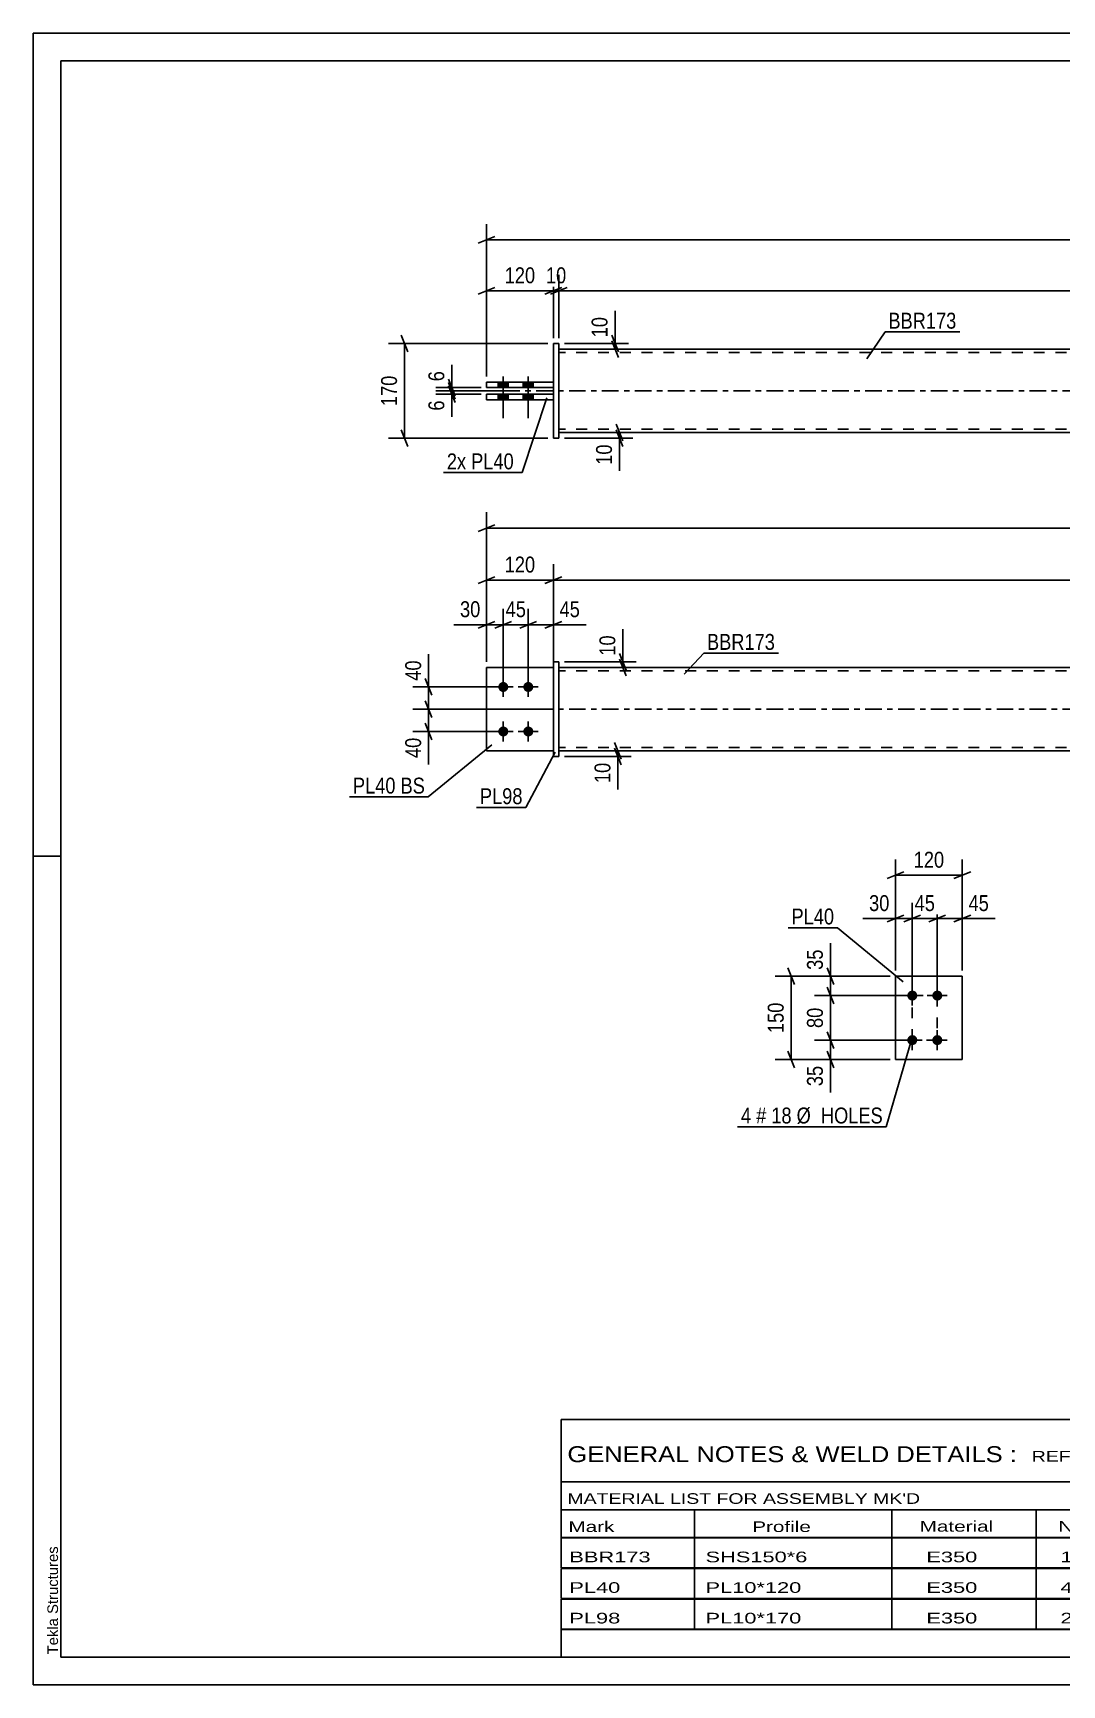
# Model space of a CAD drawing. Header units: millimetres. Extents: x 0 to 420, y 0 to 297.
# Drawn here: x 0 to 185.1, y 0 to 297 of the extents above; entities that cross this region are included whole.
import ezdxf

# ---------------------------------------------------------------- set-up
doc = ezdxf.new("R2010")
doc.units = ezdxf.units.MM
doc.linetypes.add('DXK_LINE_DOT2', pattern=[3.9198, 1.9599, -1.9599])
doc.linetypes.add('DXK_LINE_DOT3', pattern=[5.9187, 2.979, -0.9799, 0.9799, -0.9799])
doc.styles.add('Arial', font='ARIAL.TTF', dxfattribs={"height": 0.2})
doc.styles.add('Arial Narrow', font='ARIALN.TTF', dxfattribs={"height": 0.2})

# ---------------------------------------------------------------- blocks, each defined once
blk = doc.blocks.new('Unknown-580608143-1163')
at = {"color": 5, "linetype": 'Continuous'}
for p, q in [((420, 297), (0, 297)), ((0, 297), (0, 0)), ((0, 292), (0, 297)), ((415, 292), (5, 292)), ((5, 292), (5, 5)), ((5, 149), (0, 149)), ((0, 0), (0, 5)), ((5, 5), (415, 5)), ((0, 0), (420, 0))]:
    blk.add_line(p, q, dxfattribs=at)
at = {"color": 174, "linetype": 'Continuous', "style": 'Arial'}
blk.add_text('Tekla Structures', height=1.9102, rotation=90, dxfattribs=at).set_placement((4.5, 5.5))
blk = doc.blocks.new('Part-580608143-1769 - 1733')
at = {"color": 2, "linetype": 'Continuous'}
for p, q in [((81.62, 182.93), (93.62, 182.93)), ((81.62, 182.93), (81.62, 167.93)), ((93.62, 167.93), (81.62, 167.93)), ((81.62, 167.93), (81.62, 167.93))]:
    blk.add_line(p, q, dxfattribs=at)
at = {"color": 7, "linetype": 'DXK_LINE_DOT2'}
for p, q in [((81.62, 182.93), (93.62, 182.93)), ((93.62, 182.93), (93.62, 182.93)), ((93.62, 182.93), (93.62, 167.93)), ((81.62, 167.93), (93.62, 167.93))]:
    blk.add_line(p, q, dxfattribs=at)
blk = doc.blocks.new('Part-580608143-1759 - 1733')
at = {"color": 2, "linetype": 'Continuous'}
for p, q in [((93.62, 183.93), (94.62, 183.93)), ((93.62, 166.93), (93.62, 183.93)), ((94.62, 183.93), (94.62, 183.93)), ((94.62, 183.93), (94.62, 166.93)), ((93.62, 166.93), (94.62, 166.93))]:
    blk.add_line(p, q, dxfattribs=at)
at = {"color": 7, "linetype": 'DXK_LINE_DOT2'}
for p, q in [((93.62, 183.93), (94.62, 183.93)), ((93.62, 166.93), (94.62, 166.93))]:
    blk.add_line(p, q, dxfattribs=at)
blk = doc.blocks.new('Part-580608143-1764 - 1733')
at = {"color": 7, "linetype": 'DXK_LINE_DOT2'}
for p, q in [((81.62, 182.93), (93.62, 182.93)), ((81.62, 182.93), (93.62, 182.93)), ((81.62, 167.93), (81.62, 182.93)), ((93.62, 182.93), (93.62, 182.93)), ((93.62, 182.93), (93.62, 167.93)), ((81.62, 167.93), (93.62, 167.93)), ((93.62, 167.93), (81.62, 167.93)), ((81.62, 167.93), (81.62, 167.93))]:
    blk.add_line(p, q, dxfattribs=at)
blk = doc.blocks.new('Part-580608143-1779 - 1733')
at = {"color": 2, "linetype": 'Continuous'}
for p, q in [((94.62, 182.93), (330.97, 182.93)), ((94.62, 167.93), (330.97, 167.93))]:
    blk.add_line(p, q, dxfattribs=at)
at = {"color": 7, "linetype": 'DXK_LINE_DOT2'}
for p, q in [((94.62, 167.93), (94.62, 182.93)), ((330.97, 182.33), (94.62, 182.33)), ((330.97, 167.93), (330.97, 182.93)), ((330.97, 168.53), (94.62, 168.53))]:
    blk.add_line(p, q, dxfattribs=at)
at = {"color": 7, "linetype": 'DXK_LINE_DOT3'}
blk.add_line((84.62, 175.43), (340.97, 175.43), dxfattribs=at)
blk = doc.blocks.new('Bolt-580608143-1781 - 1733')
at = {"linetype": 'Continuous'}
for points in [[(84.62, 180.33), (84.8, 180.31), (84.98, 180.25), (85.15, 180.15), (85.28, 180.03), (85.4, 179.88), (85.47, 179.7), (85.51, 179.52), (85.51, 179.33), (85.47, 179.15), (85.4, 178.98), (85.28, 178.82), (85.15, 178.7), (84.98, 178.6), (84.8, 178.55), (84.62, 178.53), (84.43, 178.55), (84.25, 178.6), (84.09, 178.7), (83.95, 178.82), (83.84, 178.98), (83.76, 179.15), (83.72, 179.33), (83.72, 179.52), (83.76, 179.7), (83.84, 179.88), (83.95, 180.03), (84.09, 180.15), (84.25, 180.25), (84.43, 180.31)], [(89.12, 180.33), (89.3, 180.31), (89.48, 180.25), (89.65, 180.15), (89.78, 180.03), (89.9, 179.88), (89.97, 179.7), (90.01, 179.52), (90.01, 179.33), (89.97, 179.15), (89.9, 178.98), (89.78, 178.82), (89.65, 178.7), (89.48, 178.6), (89.3, 178.55), (89.12, 178.53), (88.93, 178.55), (88.75, 178.6), (88.59, 178.7), (88.45, 178.82), (88.34, 178.98), (88.26, 179.15), (88.22, 179.33), (88.22, 179.52), (88.26, 179.7), (88.34, 179.88), (88.45, 180.03), (88.59, 180.15), (88.75, 180.25), (88.93, 180.31)], [(84.62, 172.33), (84.8, 172.31), (84.98, 172.25), (85.15, 172.15), (85.28, 172.03), (85.4, 171.88), (85.47, 171.7), (85.51, 171.52), (85.51, 171.33), (85.47, 171.15), (85.4, 170.98), (85.28, 170.82), (85.15, 170.7), (84.98, 170.6), (84.8, 170.55), (84.62, 170.53), (84.43, 170.55), (84.25, 170.6), (84.09, 170.7), (83.95, 170.82), (83.84, 170.98), (83.76, 171.15), (83.72, 171.33), (83.72, 171.52), (83.76, 171.7), (83.84, 171.88), (83.95, 172.03), (84.09, 172.15), (84.25, 172.25), (84.43, 172.31)], [(89.12, 172.33), (89.3, 172.31), (89.48, 172.25), (89.65, 172.15), (89.78, 172.03), (89.9, 171.88), (89.97, 171.7), (90.01, 171.52), (90.01, 171.33), (89.97, 171.15), (89.9, 170.98), (89.78, 170.82), (89.65, 170.7), (89.48, 170.6), (89.3, 170.55), (89.12, 170.53), (88.93, 170.55), (88.75, 170.6), (88.59, 170.7), (88.45, 170.82), (88.34, 170.98), (88.26, 171.15), (88.22, 171.33), (88.22, 171.52), (88.26, 171.7), (88.34, 171.88), (88.45, 172.03), (88.59, 172.15), (88.75, 172.25), (88.93, 172.31)]]:
    blk.add_hatch(color=1, dxfattribs=at).paths.add_polyline_path(points)
at = {"color": 1, "linetype": 'Continuous'}
for p, q in [((84.62, 177.63), (84.62, 181.23)), ((89.12, 177.63), (89.12, 181.23)), ((86.42, 179.43), (82.82, 179.43)), ((90.92, 179.43), (87.32, 179.43)), ((84.62, 169.63), (84.62, 173.23)), ((89.12, 169.63), (89.12, 173.23)), ((86.42, 171.43), (82.82, 171.43)), ((90.92, 171.43), (87.32, 171.43))]:
    blk.add_line(p, q, dxfattribs=at)
blk = doc.blocks.new('Part-580608143-1446 - 1390')
at = {"color": 2, "linetype": 'Continuous'}
for p, q in [((81.62, 234.26), (93.62, 234.26)), ((81.62, 233.26), (81.62, 234.26)), ((81.62, 233.26), (93.62, 233.26)), ((81.62, 233.26), (81.62, 233.26))]:
    blk.add_line(p, q, dxfattribs=at)
at = {"color": 7, "linetype": 'DXK_LINE_DOT2'}
for p, q in [((81.62, 234.26), (93.62, 234.26)), ((81.62, 234.26), (81.62, 234.26)), ((81.62, 233.26), (93.62, 233.26)), ((93.62, 234.26), (93.62, 233.26))]:
    blk.add_line(p, q, dxfattribs=at)
blk = doc.blocks.new('Bolt-580608143-1398 - 1390')
at = {"linetype": 'Continuous'}
for points in [[(83.72, 233.26), (85.52, 233.26), (85.52, 234.26), (83.72, 234.26)], [(83.72, 233.26), (85.52, 233.26), (85.52, 234.26), (83.72, 234.26)], [(83.72, 231.06), (85.52, 231.06), (85.52, 232.06), (83.72, 232.06)], [(83.72, 231.06), (85.52, 231.06), (85.52, 232.06), (83.72, 232.06)], [(88.22, 233.26), (90.02, 233.26), (90.02, 234.26), (88.22, 234.26)], [(88.22, 233.26), (90.02, 233.26), (90.02, 234.26), (88.22, 234.26)], [(88.22, 231.06), (90.02, 231.06), (90.02, 232.06), (88.22, 232.06)], [(88.22, 231.06), (90.02, 231.06), (90.02, 232.06), (88.22, 232.06)]]:
    blk.add_hatch(color=1, dxfattribs=at).paths.add_polyline_path(points)
at = {"color": 1, "linetype": 'Continuous'}
for p, q in [((84.62, 235.26), (84.62, 227.76)), ((84.62, 235.26), (84.62, 227.76)), ((89.12, 235.26), (89.12, 227.76)), ((89.12, 235.26), (89.12, 227.76)), ((83.72, 234.26), (83.72, 233.26)), ((83.72, 234.26), (83.72, 233.26)), ((83.72, 232.06), (83.72, 231.06)), ((83.72, 232.06), (83.72, 231.06)), ((85.52, 234.26), (85.52, 233.26)), ((85.52, 234.26), (85.52, 233.26)), ((85.52, 232.06), (85.52, 231.06)), ((85.52, 232.06), (85.52, 231.06)), ((88.22, 234.26), (88.22, 233.26)), ((88.22, 234.26), (88.22, 233.26)), ((88.22, 232.06), (88.22, 231.06)), ((88.22, 232.06), (88.22, 231.06)), ((90.02, 234.26), (90.02, 233.26)), ((90.02, 234.26), (90.02, 233.26)), ((90.02, 232.06), (90.02, 231.06)), ((90.02, 232.06), (90.02, 231.06))]:
    blk.add_line(p, q, dxfattribs=at)
blk = doc.blocks.new('Part-580608143-1441 - 1390')
at = {"color": 2, "linetype": 'Continuous'}
for p, q in [((81.62, 232.06), (93.62, 232.06)), ((81.62, 231.06), (81.62, 232.06)), ((81.62, 231.06), (93.62, 231.06)), ((81.62, 231.06), (81.62, 231.06))]:
    blk.add_line(p, q, dxfattribs=at)
at = {"color": 7, "linetype": 'DXK_LINE_DOT2'}
for p, q in [((81.62, 232.06), (93.62, 232.06)), ((93.62, 232.06), (93.62, 231.06)), ((93.62, 231.06), (81.62, 231.06))]:
    blk.add_line(p, q, dxfattribs=at)
blk = doc.blocks.new('Part-580608143-1425 - 1390')
at = {"color": 2, "linetype": 'Continuous'}
for p, q in [((94.62, 240.16), (330.97, 240.16)), ((94.62, 225.16), (330.97, 225.16))]:
    blk.add_line(p, q, dxfattribs=at)
at = {"color": 7, "linetype": 'DXK_LINE_DOT2'}
for p, q in [((94.62, 225.16), (94.62, 240.16)), ((330.97, 239.56), (94.62, 239.56)), ((330.97, 240.16), (330.97, 225.16)), ((330.97, 225.76), (94.62, 225.76))]:
    blk.add_line(p, q, dxfattribs=at)
at = {"color": 7, "linetype": 'DXK_LINE_DOT3'}
blk.add_line((84.62, 232.66), (340.97, 232.66), dxfattribs=at)
blk = doc.blocks.new('Part-580608143-1447 - 1390')
at = {"color": 2, "linetype": 'Continuous'}
for p, q in [((93.62, 241.16), (94.62, 241.16)), ((93.62, 241.16), (93.62, 224.16)), ((94.62, 241.16), (94.62, 241.16)), ((94.62, 241.16), (94.62, 224.16)), ((94.62, 224.16), (93.62, 224.16)), ((93.62, 224.16), (93.62, 224.16))]:
    blk.add_line(p, q, dxfattribs=at)
at = {"color": 7, "linetype": 'DXK_LINE_DOT2'}
for p, q in [((94.62, 241.16), (93.62, 241.16)), ((94.62, 241.16), (94.62, 241.16)), ((93.62, 224.16), (94.62, 224.16))]:
    blk.add_line(p, q, dxfattribs=at)
blk = doc.blocks.new('Part-580608143-2112 - 2105')
at = {"color": 2, "linetype": 'Continuous'}
for p, q in [((155.21, 127.44), (167.21, 127.44)), ((155.21, 112.44), (155.21, 127.44)), ((167.21, 127.44), (167.21, 127.44)), ((167.21, 127.44), (167.21, 112.44)), ((167.21, 112.44), (155.21, 112.44)), ((155.21, 112.44), (155.21, 112.44))]:
    blk.add_line(p, q, dxfattribs=at)
at = {"color": 7, "linetype": 'DXK_LINE_DOT2'}
for p, q in [((155.21, 127.44), (167.21, 127.44)), ((155.21, 112.44), (167.21, 112.44)), ((155.21, 112.44), (155.21, 112.44))]:
    blk.add_line(p, q, dxfattribs=at)
blk = doc.blocks.new('Bolt-580608143-2145 - 2105')
at = {"linetype": 'Continuous'}
for points in [[(158.21, 123.04), (158.02, 123.06), (157.84, 123.12), (157.68, 123.21), (157.54, 123.34), (157.43, 123.49), (157.35, 123.66), (157.31, 123.85), (157.31, 124.04), (157.35, 124.22), (157.43, 124.39), (157.54, 124.54), (157.68, 124.67), (157.84, 124.76), (158.02, 124.82), (158.21, 124.84), (158.39, 124.82), (158.57, 124.76), (158.74, 124.67), (158.88, 124.54), (158.99, 124.39), (159.06, 124.22), (159.1, 124.04), (159.1, 123.85), (159.06, 123.66), (158.99, 123.49), (158.88, 123.34), (158.74, 123.21), (158.57, 123.12), (158.39, 123.06)], [(162.71, 123.04), (162.52, 123.06), (162.34, 123.12), (162.18, 123.21), (162.04, 123.34), (161.93, 123.49), (161.85, 123.66), (161.81, 123.85), (161.81, 124.04), (161.85, 124.22), (161.93, 124.39), (162.04, 124.54), (162.18, 124.67), (162.34, 124.76), (162.52, 124.82), (162.71, 124.84), (162.89, 124.82), (163.07, 124.76), (163.24, 124.67), (163.38, 124.54), (163.49, 124.39), (163.56, 124.22), (163.6, 124.04), (163.6, 123.85), (163.56, 123.66), (163.49, 123.49), (163.38, 123.34), (163.24, 123.21), (163.07, 123.12), (162.89, 123.06)], [(158.21, 115.04), (158.02, 115.06), (157.84, 115.12), (157.68, 115.21), (157.54, 115.34), (157.43, 115.49), (157.35, 115.66), (157.31, 115.85), (157.31, 116.04), (157.35, 116.22), (157.43, 116.39), (157.54, 116.54), (157.68, 116.67), (157.84, 116.76), (158.02, 116.82), (158.21, 116.84), (158.39, 116.82), (158.57, 116.76), (158.74, 116.67), (158.88, 116.54), (158.99, 116.39), (159.06, 116.22), (159.1, 116.04), (159.1, 115.85), (159.06, 115.66), (158.99, 115.49), (158.88, 115.34), (158.74, 115.21), (158.57, 115.12), (158.39, 115.06)], [(162.71, 115.04), (162.52, 115.06), (162.34, 115.12), (162.18, 115.21), (162.04, 115.34), (161.93, 115.49), (161.85, 115.66), (161.81, 115.85), (161.81, 116.04), (161.85, 116.22), (161.93, 116.39), (162.04, 116.54), (162.18, 116.67), (162.34, 116.76), (162.52, 116.82), (162.71, 116.84), (162.89, 116.82), (163.07, 116.76), (163.24, 116.67), (163.38, 116.54), (163.49, 116.39), (163.56, 116.22), (163.6, 116.04), (163.6, 115.85), (163.56, 115.66), (163.49, 115.49), (163.38, 115.34), (163.24, 115.21), (163.07, 115.12), (162.89, 115.06)]]:
    blk.add_hatch(color=1, dxfattribs=at).paths.add_polyline_path(points)
at = {"color": 1, "linetype": 'Continuous'}
for p, q in [((158.21, 122.14), (158.21, 125.74)), ((162.71, 122.14), (162.71, 125.74)), ((160.01, 123.94), (156.41, 123.94)), ((164.51, 123.94), (160.91, 123.94)), ((160.01, 115.94), (156.41, 115.94)), ((158.21, 114.14), (158.21, 117.74)), ((164.51, 115.94), (160.91, 115.94)), ((162.71, 114.14), (162.71, 117.74))]:
    blk.add_line(p, q, dxfattribs=at)
blk = doc.blocks.new('Rectangle-580608143-2255 - 2105')
at = {"color": 1, "linetype": 'DXK_LINE_DOT2'}
blk.add_lwpolyline([(158.21, 123.94), (162.71, 123.94), (162.71, 115.94), (158.21, 115.94), (158.21, 123.94)], close=True, dxfattribs=at)
blk = doc.blocks.new('StraightDimension-580608143-1955 - 1733')
at = {"color": 7, "linetype": 'Continuous'}
for p, q in [((83.62, 179.43), (68.33, 179.43)), ((70.58, 180.93), (71.78, 177.93)), ((71.18, 175.43), (71.18, 179.43)), ((92.62, 175.43), (68.33, 175.43)), ((71.78, 173.93), (70.58, 176.93))]:
    blk.add_line(p, q, dxfattribs=at)
at = {"color": 0}
blk.add_wipeout([(70.43, 184.81), (66.23, 184.81), (66.23, 179.95), (70.43, 179.95)], dxfattribs=at)
at = {"color": 7, "linetype": 'Continuous'}
blk.add_line((71.18, 179.43), (71.18, 185.33), dxfattribs=at)
blk.add_line((71.18, 179.43), (71.18, 185.33), dxfattribs=at)
at = {"color": 3, "style": 'Arial Narrow'}
blk.add_text('40', height=2.863, rotation=90.0002, dxfattribs=at).set_placement((69.83, 180.55))
blk = doc.blocks.new('StraightDimension-580608143-1982 - 1733')
at = {"color": 7, "linetype": 'Continuous'}
for p, q in [((84.62, 180.43), (84.62, 193.48)), ((89.12, 180.43), (89.12, 193.48)), ((83.12, 190.03), (86.12, 191.23)), ((84.62, 190.63), (89.12, 190.63)), ((90.62, 191.23), (87.62, 190.03))]:
    blk.add_line(p, q, dxfattribs=at)
at = {"color": 0}
blk.add_wipeout([(89.29, 191.38), (89.29, 195.58), (84.44, 195.58), (84.44, 191.38)], dxfattribs=at)
at = {"color": 3, "style": 'Arial Narrow'}
blk.add_text('45', height=2.863, dxfattribs=at).set_placement((85.04, 191.98))
blk = doc.blocks.new('StraightDimension-580608143-1784 - 1733')
at = {"color": 7, "linetype": 'Continuous'}
for p, q in [((104.64, 169.43), (105.84, 166.43)), ((95.62, 167.93), (107.64, 167.93)), ((95.62, 166.93), (107.64, 166.93)), ((105.84, 165.43), (104.64, 168.43)), ((105.24, 166.93), (105.24, 167.93))]:
    blk.add_line(p, q, dxfattribs=at)
at = {"color": 0}
blk.add_wipeout([(104.49, 166.4), (100.29, 166.4), (100.29, 161.55), (104.49, 161.55)], dxfattribs=at)
at = {"color": 7, "linetype": 'Continuous'}
blk.add_line((105.24, 166.93), (105.24, 161.02), dxfattribs=at)
blk.add_line((105.24, 166.93), (105.24, 161.02), dxfattribs=at)
at = {"color": 3, "style": 'Arial Narrow'}
blk.add_text('10', height=2.863, rotation=90.0002, dxfattribs=at).set_placement((103.89, 162.15))
blk = doc.blocks.new('StraightDimension-580608143-1857 - 1733')
at = {"color": 7, "linetype": 'Continuous'}
for p, q in [((83.12, 208.58), (80.12, 207.38)), ((81.62, 183.93), (81.62, 210.83)), ((81.62, 207.98), (343.97, 207.98)), ((342.47, 207.38), (345.47, 208.58)), ((343.97, 183.93), (343.97, 210.83))]:
    blk.add_line(p, q, dxfattribs=at)
at = {"color": 0}
blk.add_wipeout([(217.05, 208.73), (217.05, 212.93), (208.54, 212.93), (208.54, 208.73)], dxfattribs=at)
at = {"color": 3, "style": 'Arial Narrow'}
blk.add_text('2624', height=2.863, dxfattribs=at).set_placement((209.14, 209.33))
blk = doc.blocks.new('StraightDimension-580608143-1793 - 1733')
at = {"color": 7, "linetype": 'Continuous'}
for p, q in [((105.52, 185.43), (106.72, 182.43)), ((106.72, 181.43), (105.52, 184.43)), ((95.62, 183.93), (108.52, 183.93)), ((95.62, 182.93), (108.52, 182.93)), ((106.12, 182.93), (106.12, 183.93))]:
    blk.add_line(p, q, dxfattribs=at)
at = {"color": 0}
blk.add_wipeout([(105.37, 189.31), (101.17, 189.31), (101.17, 184.45), (105.37, 184.45)], dxfattribs=at)
at = {"color": 7, "linetype": 'Continuous'}
blk.add_line((106.12, 183.93), (106.12, 189.83), dxfattribs=at)
blk.add_line((106.12, 183.93), (106.12, 189.83), dxfattribs=at)
at = {"color": 3, "style": 'Arial Narrow'}
blk.add_text('10', height=2.863, rotation=90.0002, dxfattribs=at).set_placement((104.77, 185.05))
blk = doc.blocks.new('StraightDimension-580608143-1930 - 1733')
at = {"color": 7, "linetype": 'Continuous'}
for p, q in [((80.12, 198.06), (83.12, 199.26)), ((81.62, 183.93), (81.62, 201.51)), ((95.12, 199.26), (92.12, 198.06)), ((93.62, 176.43), (93.62, 201.51)), ((81.62, 198.66), (93.62, 198.66))]:
    blk.add_line(p, q, dxfattribs=at)
at = {"color": 0}
blk.add_wipeout([(90.96, 199.41), (90.96, 203.61), (84.27, 203.61), (84.27, 199.41)], dxfattribs=at)
at = {"color": 3, "style": 'Arial Narrow'}
blk.add_text('120', height=2.863, dxfattribs=at).set_placement((84.87, 200.01))
blk = doc.blocks.new('StraightDimension-580608143-1915 - 1733')
at = {"color": 7, "linetype": 'Continuous'}
for p, q in [((95.12, 199.26), (92.12, 198.06)), ((93.62, 176.43), (93.62, 201.51)), ((330.47, 198.06), (333.47, 199.26)), ((331.97, 183.93), (331.97, 201.51)), ((93.62, 198.66), (331.97, 198.66))]:
    blk.add_line(p, q, dxfattribs=at)
at = {"color": 0}
blk.add_wipeout([(217.05, 199.41), (217.05, 203.61), (208.54, 203.61), (208.54, 199.41)], dxfattribs=at)
at = {"color": 3, "style": 'Arial Narrow'}
blk.add_text('2384', height=2.863, dxfattribs=at).set_placement((209.14, 200.01))
blk = doc.blocks.new('StraightDimension-580608143-1946 - 1733')
at = {"color": 7, "linetype": 'Continuous'}
for p, q in [((92.62, 175.43), (68.33, 175.43)), ((70.58, 176.93), (71.78, 173.93)), ((71.18, 171.43), (71.18, 175.43)), ((71.78, 169.93), (70.58, 172.93)), ((83.62, 171.43), (68.33, 171.43))]:
    blk.add_line(p, q, dxfattribs=at)
at = {"color": 0}
blk.add_wipeout([(70.43, 170.9), (66.23, 170.9), (66.23, 166.05), (70.43, 166.05)], dxfattribs=at)
at = {"color": 7, "linetype": 'Continuous'}
blk.add_line((71.18, 171.43), (71.18, 165.52), dxfattribs=at)
blk.add_line((71.18, 171.43), (71.18, 165.52), dxfattribs=at)
at = {"color": 3, "style": 'Arial Narrow'}
blk.add_text('40', height=2.863, rotation=90.0002, dxfattribs=at).set_placement((69.83, 166.65))
blk = doc.blocks.new('StraightDimension-580608143-1965 - 1733')
at = {"color": 7, "linetype": 'Continuous'}
for p, q in [((89.12, 180.43), (89.12, 193.48)), ((93.62, 183.93), (93.62, 193.48)), ((87.62, 190.03), (90.62, 191.23)), ((89.12, 190.63), (93.62, 190.63)), ((95.12, 191.23), (92.12, 190.03))]:
    blk.add_line(p, q, dxfattribs=at)
at = {"color": 0}
blk.add_wipeout([(99, 191.38), (99, 195.58), (94.14, 195.58), (94.14, 191.38)], dxfattribs=at)
at = {"color": 7, "linetype": 'Continuous'}
blk.add_line((93.62, 190.63), (99.52, 190.63), dxfattribs=at)
blk.add_line((93.62, 190.63), (99.52, 190.63), dxfattribs=at)
at = {"color": 3, "style": 'Arial Narrow'}
blk.add_text('45', height=2.863, dxfattribs=at).set_placement((94.74, 191.98))
blk = doc.blocks.new('StraightDimension-580608143-1995 - 1733')
at = {"color": 7, "linetype": 'Continuous'}
for p, q in [((81.62, 183.93), (81.62, 193.48)), ((84.62, 180.43), (84.62, 193.48)), ((80.12, 190.03), (83.12, 191.23)), ((81.62, 190.63), (84.62, 190.63)), ((86.12, 191.23), (83.12, 190.03))]:
    blk.add_line(p, q, dxfattribs=at)
at = {"color": 0}
blk.add_wipeout([(81.09, 191.38), (81.09, 195.58), (76.23, 195.58), (76.23, 191.38)], dxfattribs=at)
at = {"color": 7, "linetype": 'Continuous'}
blk.add_line((81.62, 190.63), (75.71, 190.63), dxfattribs=at)
blk.add_line((81.62, 190.63), (75.71, 190.63), dxfattribs=at)
at = {"color": 3, "style": 'Arial Narrow'}
blk.add_text('30', height=2.863, dxfattribs=at).set_placement((76.83, 191.98))
blk = doc.blocks.new('StraightDimension-580608143-1488 - 1390')
at = {"color": 7, "linetype": 'Continuous'}
for p, q in [((104.92, 226.66), (106.12, 223.66)), ((95.62, 225.16), (107.92, 225.16)), ((95.62, 224.16), (107.92, 224.16)), ((106.12, 222.66), (104.92, 225.66)), ((105.52, 224.16), (105.52, 225.16))]:
    blk.add_line(p, q, dxfattribs=at)
at = {"color": 0}
blk.add_wipeout([(104.77, 223.64), (100.57, 223.64), (100.57, 218.78), (104.77, 218.78)], dxfattribs=at)
at = {"color": 7, "linetype": 'Continuous'}
blk.add_line((105.52, 224.16), (105.52, 218.26), dxfattribs=at)
blk.add_line((105.52, 224.16), (105.52, 218.26), dxfattribs=at)
at = {"color": 3, "style": 'Arial Narrow'}
blk.add_text('10', height=2.863, rotation=90.0002, dxfattribs=at).set_placement((104.17, 219.38))
blk = doc.blocks.new('StraightDimension-580608143-1498 - 1390')
at = {"color": 7, "linetype": 'Continuous'}
for p, q in [((95.62, 241.16), (107.12, 241.16)), ((104.12, 242.66), (105.32, 239.66)), ((105.32, 238.66), (104.12, 241.66)), ((104.72, 240.16), (104.72, 241.16)), ((95.62, 240.16), (107.12, 240.16))]:
    blk.add_line(p, q, dxfattribs=at)
at = {"color": 0}
blk.add_wipeout([(103.97, 246.54), (99.77, 246.54), (99.77, 241.69), (103.97, 241.69)], dxfattribs=at)
at = {"color": 7, "linetype": 'Continuous'}
blk.add_line((104.72, 241.16), (104.72, 247.07), dxfattribs=at)
blk.add_line((104.72, 241.16), (104.72, 247.07), dxfattribs=at)
at = {"color": 3, "style": 'Arial Narrow'}
blk.add_text('10', height=2.863, rotation=90.0002, dxfattribs=at).set_placement((103.37, 242.29))
blk = doc.blocks.new('StraightDimension-580608143-1509 - 1390')
at = {"color": 7, "linetype": 'Continuous'}
for p, q in [((92.62, 241.16), (63.99, 241.16)), ((67.44, 239.66), (66.24, 242.66)), ((66.84, 224.16), (66.84, 241.16)), ((92.62, 224.16), (63.99, 224.16)), ((66.24, 225.66), (67.44, 222.66))]:
    blk.add_line(p, q, dxfattribs=at)
at = {"color": 0}
blk.add_wipeout([(66.09, 236), (61.89, 236), (61.89, 229.32), (66.09, 229.32)], dxfattribs=at)
at = {"color": 3, "style": 'Arial Narrow'}
blk.add_text('170', height=2.863, rotation=90.0002, dxfattribs=at).set_placement((65.49, 229.92))
blk = doc.blocks.new('StraightDimension-580608143-1520 - 1390')
at = {"color": 7, "linetype": 'Continuous'}
for p, q in [((81.62, 235.26), (81.62, 262.65)), ((343.97, 235.26), (343.97, 262.65)), ((83.12, 260.4), (80.12, 259.2)), ((81.62, 259.8), (343.97, 259.8)), ((342.47, 259.2), (345.47, 260.4))]:
    blk.add_line(p, q, dxfattribs=at)
at = {"color": 0}
blk.add_wipeout([(217.05, 260.55), (217.05, 264.75), (208.54, 264.75), (208.54, 260.55)], dxfattribs=at)
at = {"color": 3, "style": 'Arial Narrow'}
blk.add_text('2624', height=2.863, dxfattribs=at).set_placement((209.14, 261.15))
blk = doc.blocks.new('StraightDimension-580608143-1531 - 1390')
at = {"color": 7, "linetype": 'Continuous'}
for p, q in [((81.62, 235.26), (81.62, 253.51)), ((93.62, 242.16), (93.62, 253.51)), ((80.12, 250.06), (83.12, 251.26)), ((81.62, 250.66), (93.62, 250.66)), ((95.12, 251.26), (92.12, 250.06))]:
    blk.add_line(p, q, dxfattribs=at)
at = {"color": 0}
blk.add_wipeout([(90.96, 251.41), (90.96, 255.61), (84.27, 255.61), (84.27, 251.41)], dxfattribs=at)
at = {"color": 3, "style": 'Arial Narrow'}
blk.add_text('120', height=2.863, dxfattribs=at).set_placement((84.87, 252.01))
blk = doc.blocks.new('StraightDimension-580608143-1541 - 1390')
at = {"color": 7, "linetype": 'Continuous'}
for p, q in [((93.62, 242.16), (93.62, 253.51)), ((94.62, 242.16), (94.62, 253.51)), ((92.12, 250.06), (95.12, 251.26)), ((96.12, 251.26), (93.12, 250.06)), ((93.62, 250.66), (94.62, 250.66))]:
    blk.add_line(p, q, dxfattribs=at)
at = {"color": 0}
blk.add_wipeout([(96.54, 251.41), (96.54, 255.61), (91.69, 255.61), (91.69, 251.41)], dxfattribs=at)
at = {"color": 3, "style": 'Arial Narrow'}
blk.add_text('10', height=2.863, dxfattribs=at).set_placement((92.29, 252.01))
blk = doc.blocks.new('StraightDimension-580608143-1571 - 1390')
at = {"color": 7, "linetype": 'Continuous'}
for p, q in [((94.62, 242.16), (94.62, 253.51)), ((330.97, 242.16), (330.97, 253.51)), ((96.12, 251.26), (93.12, 250.06)), ((94.62, 250.66), (330.97, 250.66)), ((329.47, 250.06), (332.47, 251.26))]:
    blk.add_line(p, q, dxfattribs=at)
at = {"color": 0}
blk.add_wipeout([(217.05, 251.41), (217.05, 255.61), (208.54, 255.61), (208.54, 251.41)], dxfattribs=at)
at = {"color": 3, "style": 'Arial Narrow'}
blk.add_text('2364', height=2.863, dxfattribs=at).set_placement((209.14, 252.01))
blk = doc.blocks.new('StraightDimension-580608143-1676 - 1390')
at = {"color": 7, "linetype": 'Continuous'}
for p, q in [((85.87, 232.66), (72.5, 232.66)), ((80.62, 232.06), (72.5, 232.06)), ((74.75, 234.16), (75.95, 231.16)), ((75.95, 230.56), (74.75, 233.56)), ((75.35, 232.06), (75.35, 232.66))]:
    blk.add_line(p, q, dxfattribs=at)
at = {"color": 0}
blk.add_wipeout([(74.6, 231.54), (70.4, 231.54), (70.4, 228.51), (74.6, 228.51)], dxfattribs=at)
at = {"color": 7, "linetype": 'Continuous'}
blk.add_line((75.35, 232.06), (75.35, 227.98), dxfattribs=at)
blk.add_line((75.35, 232.06), (75.35, 227.98), dxfattribs=at)
at = {"color": 3, "style": 'Arial Narrow'}
blk.add_text('6', height=2.86, rotation=90.0002, dxfattribs=at).set_placement((74, 229.11))
blk = doc.blocks.new('StraightDimension-580608143-1686 - 1390')
at = {"color": 7, "linetype": 'Continuous'}
for p, q in [((74.75, 234.76), (75.95, 231.76)), ((80.62, 233.26), (72.5, 233.26)), ((85.87, 232.66), (72.5, 232.66)), ((75.95, 231.16), (74.75, 234.16)), ((75.35, 232.66), (75.35, 233.26))]:
    blk.add_line(p, q, dxfattribs=at)
at = {"color": 0}
blk.add_wipeout([(74.6, 236.82), (70.4, 236.82), (70.4, 233.79), (74.6, 233.79)], dxfattribs=at)
at = {"color": 7, "linetype": 'Continuous'}
blk.add_line((75.35, 233.26), (75.35, 237.34), dxfattribs=at)
blk.add_line((75.35, 233.26), (75.35, 237.34), dxfattribs=at)
at = {"color": 3, "style": 'Arial Narrow'}
blk.add_text('6', height=2.86, rotation=90.0002, dxfattribs=at).set_placement((74, 234.39))
blk = doc.blocks.new('StraightDimension-580608143-2165 - 2105')
at = {"color": 7, "linetype": 'Continuous'}
for p, q in [((162.71, 124.94), (162.71, 140.64)), ((167.21, 128.44), (167.21, 140.64)), ((161.21, 137.19), (164.21, 138.39)), ((162.71, 137.79), (167.21, 137.79)), ((168.71, 138.39), (165.71, 137.19))]:
    blk.add_line(p, q, dxfattribs=at)
at = {"color": 0}
blk.add_wipeout([(172.59, 138.54), (172.59, 142.74), (167.73, 142.74), (167.73, 138.54)], dxfattribs=at)
at = {"color": 7, "linetype": 'Continuous'}
blk.add_line((167.21, 137.79), (173.11, 137.79), dxfattribs=at)
blk.add_line((167.21, 137.79), (173.11, 137.79), dxfattribs=at)
at = {"color": 3, "style": 'Arial Narrow'}
blk.add_text('45', height=2.863, dxfattribs=at).set_placement((168.33, 139.14))
blk = doc.blocks.new('StraightDimension-580608143-2148 - 2105')
at = {"color": 7, "linetype": 'Continuous'}
for p, q in [((153.71, 144.99), (156.71, 146.19)), ((155.21, 128.44), (155.21, 148.44)), ((155.21, 145.59), (167.21, 145.59)), ((168.71, 146.19), (165.71, 144.99)), ((167.21, 128.44), (167.21, 148.44))]:
    blk.add_line(p, q, dxfattribs=at)
at = {"color": 0}
blk.add_wipeout([(164.55, 146.34), (164.55, 150.54), (157.86, 150.54), (157.86, 146.34)], dxfattribs=at)
at = {"color": 3, "style": 'Arial Narrow'}
blk.add_text('120', height=2.863, dxfattribs=at).set_placement((158.46, 146.94))
blk = doc.blocks.new('StraightDimension-580608143-2242 - 2105')
at = {"color": 7, "linetype": 'Continuous'}
for p, q in [((157.21, 115.94), (140.62, 115.94)), ((142.87, 117.44), (144.07, 114.44)), ((143.47, 112.44), (143.47, 115.94)), ((144.07, 110.94), (142.87, 113.94)), ((154.21, 112.44), (140.62, 112.44))]:
    blk.add_line(p, q, dxfattribs=at)
at = {"color": 0}
blk.add_wipeout([(142.72, 111.92), (138.52, 111.92), (138.52, 107.06), (142.72, 107.06)], dxfattribs=at)
at = {"color": 7, "linetype": 'Continuous'}
blk.add_line((143.47, 112.44), (143.47, 106.54), dxfattribs=at)
blk.add_line((143.47, 112.44), (143.47, 106.54), dxfattribs=at)
at = {"color": 3, "style": 'Arial Narrow'}
blk.add_text('35', height=2.863, rotation=90.0002, dxfattribs=at).set_placement((142.12, 107.66))
blk = doc.blocks.new('StraightDimension-580608143-2178 - 2105')
at = {"color": 7, "linetype": 'Continuous'}
for p, q in [((158.21, 124.94), (158.21, 140.64)), ((162.71, 124.94), (162.71, 140.64)), ((156.71, 137.19), (159.71, 138.39)), ((158.21, 137.79), (162.71, 137.79)), ((164.21, 138.39), (161.21, 137.19))]:
    blk.add_line(p, q, dxfattribs=at)
at = {"color": 0}
blk.add_wipeout([(162.89, 138.54), (162.89, 142.74), (158.03, 142.74), (158.03, 138.54)], dxfattribs=at)
at = {"color": 3, "style": 'Arial Narrow'}
blk.add_text('45', height=2.863, dxfattribs=at).set_placement((158.63, 139.14))
blk = doc.blocks.new('StraightDimension-580608143-2188 - 2105')
at = {"color": 7, "linetype": 'Continuous'}
for p, q in [((155.21, 128.44), (155.21, 140.64)), ((158.21, 124.94), (158.21, 140.64)), ((153.71, 137.19), (156.71, 138.39)), ((155.21, 137.79), (158.21, 137.79)), ((159.71, 138.39), (156.71, 137.19))]:
    blk.add_line(p, q, dxfattribs=at)
at = {"color": 0}
blk.add_wipeout([(154.68, 138.54), (154.68, 142.74), (149.83, 142.74), (149.83, 138.54)], dxfattribs=at)
at = {"color": 7, "linetype": 'Continuous'}
blk.add_line((155.21, 137.79), (149.3, 137.79), dxfattribs=at)
blk.add_line((155.21, 137.79), (149.3, 137.79), dxfattribs=at)
at = {"color": 3, "style": 'Arial Narrow'}
blk.add_text('30', height=2.863, dxfattribs=at).set_placement((150.43, 139.14))
blk = doc.blocks.new('StraightDimension-580608143-2202 - 2105')
at = {"color": 7, "linetype": 'Continuous'}
for p, q in [((137.01, 125.94), (135.81, 128.94)), ((154.21, 127.44), (133.56, 127.44)), ((136.41, 112.44), (136.41, 127.44)), ((135.81, 113.94), (137.01, 110.94)), ((154.21, 112.44), (133.56, 112.44))]:
    blk.add_line(p, q, dxfattribs=at)
at = {"color": 0}
blk.add_wipeout([(135.66, 123.28), (131.46, 123.28), (131.46, 116.6), (135.66, 116.6)], dxfattribs=at)
at = {"color": 3, "style": 'Arial Narrow'}
blk.add_text('150', height=2.863, rotation=90.0002, dxfattribs=at).set_placement((135.06, 117.2))
blk = doc.blocks.new('StraightDimension-580608143-2219 - 2105')
at = {"color": 7, "linetype": 'Continuous'}
for p, q in [((142.87, 128.94), (144.07, 125.94)), ((154.21, 127.44), (140.62, 127.44)), ((144.07, 122.44), (142.87, 125.44)), ((143.47, 123.94), (143.47, 127.44)), ((157.21, 123.94), (140.62, 123.94))]:
    blk.add_line(p, q, dxfattribs=at)
at = {"color": 0}
blk.add_wipeout([(142.72, 132.82), (138.52, 132.82), (138.52, 127.97), (142.72, 127.97)], dxfattribs=at)
at = {"color": 7, "linetype": 'Continuous'}
blk.add_line((143.47, 127.44), (143.47, 133.35), dxfattribs=at)
blk.add_line((143.47, 127.44), (143.47, 133.35), dxfattribs=at)
at = {"color": 3, "style": 'Arial Narrow'}
blk.add_text('35', height=2.863, rotation=90.0002, dxfattribs=at).set_placement((142.12, 128.57))
blk = doc.blocks.new('StraightDimension-580608143-2232 - 2105')
at = {"color": 7, "linetype": 'Continuous'}
for p, q in [((142.87, 125.44), (144.07, 122.44)), ((157.21, 123.94), (140.62, 123.94)), ((143.47, 115.94), (143.47, 123.94)), ((157.21, 115.94), (140.62, 115.94)), ((144.07, 114.44), (142.87, 117.44))]:
    blk.add_line(p, q, dxfattribs=at)
at = {"color": 0}
blk.add_wipeout([(142.72, 122.37), (138.52, 122.37), (138.52, 117.51), (142.72, 117.51)], dxfattribs=at)
at = {"color": 3, "style": 'Arial Narrow'}
blk.add_text('80', height=2.863, rotation=90.0002, dxfattribs=at).set_placement((142.12, 118.11))
blk = doc.blocks.new('Unknown-580608143-3660')
at = {"color": 7, "linetype": 'Continuous'}
for p, q in [((95, 47.75), (255, 47.75)), ((95, 36.5), (95, 47.75)), ((255, 47.75), (255, 36.5)), ((95, 36.5), (255, 36.5)), ((95, 36.5), (95, 31.5)), ((255, 36.5), (255, 31.5)), ((95, 31.5), (255, 31.5)), ((95, 31.5), (95, 26.5)), ((119, 31.5), (119, 26.5)), ((154.5, 31.5), (154.5, 26.5)), ((180.5, 31.5), (180.5, 26.5)), ((193.5, 31.5), (193.5, 26.5)), ((211, 31.5), (211, 26.5)), ((233, 31.5), (233, 26.5)), ((255, 31.5), (255, 26.5)), ((95, 26.5), (255, 26.5)), ((95, 26.45), (95, 21.05)), ((95, 26.45), (255, 26.45)), ((119, 26.5), (119, 21)), ((154.5, 26.5), (154.5, 21)), ((180.5, 26.5), (180.5, 21)), ((193.5, 26.5), (193.5, 21)), ((211, 26.5), (211, 21)), ((233, 26.5), (233, 21)), ((255, 26.45), (255, 21.05)), ((95, 21.05), (255, 21.05)), ((95, 20.95), (95, 15.55)), ((95, 20.95), (255, 20.95)), ((119, 21), (119, 15.5)), ((154.5, 21), (154.5, 15.5)), ((180.5, 21), (180.5, 15.5)), ((193.5, 21), (193.5, 15.5)), ((211, 21), (211, 15.5)), ((233, 21), (233, 15.5)), ((255, 20.95), (255, 15.55)), ((95, 15.55), (255, 15.55)), ((95, 15.45), (95, 10.05)), ((95, 15.45), (255, 15.45)), ((119, 15.5), (119, 10)), ((154.5, 15.5), (154.5, 10)), ((180.5, 15.5), (180.5, 10)), ((193.5, 15.5), (193.5, 10)), ((211, 15.5), (211, 10)), ((233, 15.5), (233, 10)), ((255, 15.45), (255, 10.05)), ((95, 10.05), (255, 10.05)), ((95, 10), (255, 10)), ((95, 10), (95, 5)), ((211, 10), (211, 5)), ((233, 10), (233, 5)), ((255, 10), (255, 5)), ((95, 5), (255, 5))]:
    blk.add_line(p, q, dxfattribs=at)
at = {"color": 7, "style": 'Arial Narrow'}
for s, height, width, p in [('GENERAL NOTES & WELD DETAILS :', 2.8633, 1.4, (96.15, 40.06)), ('REFER TYP DRAWING TYP-01', 1.9089, 1.6, (179.7, 40.16)), ("MATERIAL LIST FOR ASSEMBLY MK'D", 1.9089, 1.6, (96.15, 32.56)), ('BBR173', 1.909, 1.794707, (187.48, 32.47)), ('1', 1.91, 1.794707, (217.08, 32.56)), ('No. Required', 1.9089, 1.6, (226.41, 32.56)), ('Mark', 1.909, 1.7, (96.34, 27.5)), ('Profile', 1.909, 1.7, (129.41, 27.5)), ('Material', 1.909, 1.7, (159.54, 27.56)), ('No.', 1.909, 1.7, (184.5, 27.56)), ('Length', 1.909, 1.7, (195, 27.56)), ('Area', 1.909, 1.7, (217.5, 27.56)), ('Weight', 1.909, 1.7, (237, 27.56))]:
    blk.add_text(s, height=height, dxfattribs=dict(at, width=width)).set_placement(p)
at = {"color": 7, "linetype": 'Continuous', "style": 'Arial Narrow'}
for s, height, width, p in [('BBR173', 1.909, 1.794707, (96.5, 22.06)), ('SHS150*6', 1.909, 1.794707, (121, 22.06)), ('E350', 1.909, 1.794707, (160.74, 22.06)), ('1', 1.91, 1.794707, (184.86, 22.06)), ('2364', 1.909, 1.794707, (197.58, 22.06)), ('1.4', 1.909, 1.794707, (221.32, 22.06)), ('64.1', 1.909, 1.794707, (240.14, 22.06)), ('PL40', 1.909, 1.794707, (96.5, 16.56)), ('PL10*120', 1.909, 1.794707, (121, 16.56)), ('E350', 1.909, 1.794707, (160.74, 16.56)), ('4', 1.91, 1.794707, (184.86, 16.56)), ('150', 1.909, 1.794707, (199.77, 16.56)), ('0.0', 1.909, 1.794707, (221.32, 16.56)), ('5.7', 1.909, 1.794707, (242.33, 16.56)), ('PL98', 1.909, 1.794707, (96.5, 11.06)), ('PL10*170', 1.909, 1.794707, (121, 11.06)), ('E350', 1.909, 1.794707, (160.74, 11.06)), ('2', 1.91, 1.794707, (184.86, 11.06)), ('170', 1.909, 1.794707, (199.77, 11.06)), ('0.1', 1.909, 1.794707, (221.32, 11.06)), ('4.5', 1.909, 1.794707, (242.33, 11.06)), ('Total', 1.909, 1.7, (197.33, 6.5)), ('1.7', 1.909, 1.794707, (220.83, 6.5)), ('74.3', 1.909, 1.794707, (240.14, 6.5))]:
    blk.add_text(s, height=height, dxfattribs=dict(at, width=width)).set_placement(p)
blk = doc.blocks.new('Mark-580608143-1755 - 1733')
at = {"color": 0}
blk.add_wipeout([(88.09, 158.36), (88.09, 161.36), (80.41, 161.36), (80.41, 158.36)], dxfattribs=at)
blk.add_wipeout([(88.09, 158.36), (88.09, 161.36), (80.41, 161.36), (80.41, 158.36)], dxfattribs=at)
at = {"color": 30, "linetype": 'Continuous'}
for p in [(93.97, 167.69), (79.81, 157.76)]:
    blk.add_line(p, (88.69, 157.76), dxfattribs=at)
at = {"color": 3, "style": 'Arial Narrow'}
blk.add_text('PL98', height=2.863, dxfattribs=at).set_placement((80.41, 158.36))
blk = doc.blocks.new('MarkSet-580608143-2033 - 1733')
at = {"color": 0}
blk.add_wipeout([(65.23, 160.26), (65.23, 163.26), (57.56, 163.26), (57.56, 160.26)], dxfattribs=at)
blk.add_wipeout([(65.23, 160.26), (65.23, 163.26), (57.56, 163.26), (57.56, 160.26)], dxfattribs=at)
blk.add_wipeout([(70.51, 160.26), (70.51, 163.26), (66.13, 163.26), (66.13, 160.26)], dxfattribs=at)
blk.add_wipeout([(70.51, 160.26), (70.51, 163.26), (66.13, 163.26), (66.13, 160.26)], dxfattribs=at)
at = {"color": 30, "linetype": 'Continuous'}
for p in [(82.58, 169.03), (56.96, 159.66)]:
    blk.add_line(p, (71.11, 159.66), dxfattribs=at)
at = {"color": 3, "style": 'Arial Narrow'}
for s, p in [('PL40', (57.56, 160.26)), ('BS', (66.13, 160.26))]:
    blk.add_text(s, height=2.863, dxfattribs=at).set_placement(p)
blk = doc.blocks.new('Mark-580608143-1775 - 1733')
at = {"color": 0}
blk.add_wipeout([(133.51, 186.1), (133.51, 189.1), (121.27, 189.1), (121.27, 186.1)], dxfattribs=at)
blk.add_wipeout([(133.51, 186.1), (133.51, 189.1), (121.27, 189.1), (121.27, 186.1)], dxfattribs=at)
at = {"color": 30, "linetype": 'Continuous'}
for p, q in [((117.16, 181.76), (120.67, 185.5)), ((120.67, 185.5), (134.11, 185.5))]:
    blk.add_line(p, q, dxfattribs=at)
at = {"color": 3, "style": 'Arial Narrow'}
blk.add_text('BBR173', height=2.863, dxfattribs=at).set_placement((121.27, 186.1))
blk = doc.blocks.new('Mark-580608143-1420 - 1390')
at = {"color": 0}
blk.add_wipeout([(166.15, 243.85), (166.15, 246.85), (153.91, 246.85), (153.91, 243.85)], dxfattribs=at)
blk.add_wipeout([(166.15, 243.85), (166.15, 246.85), (153.91, 246.85), (153.91, 243.85)], dxfattribs=at)
at = {"color": 30, "linetype": 'Continuous'}
for p, q in [((150.03, 238.4), (153.31, 243.25)), ((153.31, 243.25), (166.75, 243.25))]:
    blk.add_line(p, q, dxfattribs=at)
at = {"color": 3, "style": 'Arial Narrow'}
blk.add_text('BBR173', height=2.863, dxfattribs=at).set_placement((153.91, 243.85))
blk = doc.blocks.new('MarkSet-580608143-1724 - 1390')
at = {"color": 30, "linetype": 'Continuous'}
blk.add_line((92.44, 231.44), (88.01, 217.96), dxfattribs=at)
at = {"color": 0}
blk.add_wipeout([(77.93, 218.56), (77.93, 221.56), (74.46, 221.56), (74.46, 218.56)], dxfattribs=at)
blk.add_wipeout([(77.93, 218.56), (77.93, 221.56), (74.46, 221.56), (74.46, 218.56)], dxfattribs=at)
blk.add_wipeout([(86.51, 218.56), (86.51, 221.56), (78.83, 221.56), (78.83, 218.56)], dxfattribs=at)
blk.add_wipeout([(86.51, 218.56), (86.51, 221.56), (78.83, 221.56), (78.83, 218.56)], dxfattribs=at)
at = {"color": 30, "linetype": 'Continuous'}
blk.add_line((73.86, 217.96), (88.01, 217.96), dxfattribs=at)
at = {"color": 3, "style": 'Arial Narrow'}
for s, p in [('2x', (74.46, 218.56)), ('PL40', (78.83, 218.56))]:
    blk.add_text(s, height=2.863, dxfattribs=at).set_placement(p)
blk = doc.blocks.new('Mark-580608143-2141 - 2105')
at = {"color": 0}
blk.add_wipeout([(129.21, 100.95), (129.21, 103.95), (127.38, 103.95), (127.38, 100.95)], dxfattribs=at)
blk.add_wipeout([(129.21, 100.95), (129.21, 103.95), (127.38, 103.95), (127.38, 100.95)], dxfattribs=at)
blk.add_wipeout([(131.94, 100.95), (131.94, 103.95), (130.11, 103.95), (130.11, 100.95)], dxfattribs=at)
blk.add_wipeout([(131.94, 100.95), (131.94, 103.95), (130.11, 103.95), (130.11, 100.95)], dxfattribs=at)
at = {"color": 3, "style": 'Arial Narrow'}
blk.add_text('4', height=2.86, dxfattribs=at).set_placement((127.38, 100.95))
at = {"color": 0}
blk.add_wipeout([(136.49, 100.95), (136.49, 103.95), (132.84, 103.95), (132.84, 100.95)], dxfattribs=at)
blk.add_wipeout([(136.49, 100.95), (136.49, 103.95), (132.84, 103.95), (132.84, 100.95)], dxfattribs=at)
at = {"color": 3, "style": 'Arial Narrow'}
blk.add_text('#', height=2.86, dxfattribs=at).set_placement((130.11, 100.95))
at = {"color": 0}
blk.add_wipeout([(152.92, 100.95), (152.92, 103.95), (137.39, 103.95), (137.39, 100.95)], dxfattribs=at)
blk.add_wipeout([(152.92, 100.95), (152.92, 103.95), (137.39, 103.95), (137.39, 100.95)], dxfattribs=at)
at = {"color": 7, "linetype": 'Continuous'}
for p in [(158.07, 115.96), (126.78, 100.35)]:
    blk.add_line(p, (153.52, 100.35), dxfattribs=at)
at = {"color": 3, "style": 'Arial Narrow'}
for s, p in [('18', (132.84, 100.95)), ('Ø  HOLES', (137.39, 100.95))]:
    blk.add_text(s, height=2.863, dxfattribs=at).set_placement(p)
blk = doc.blocks.new('Mark-580608143-2108 - 2105')
at = {"color": 0}
blk.add_wipeout([(144.15, 136.73), (144.15, 139.73), (136.47, 139.73), (136.47, 136.73)], dxfattribs=at)
blk.add_wipeout([(144.15, 136.73), (144.15, 139.73), (136.47, 139.73), (136.47, 136.73)], dxfattribs=at)
at = {"color": 30, "linetype": 'Continuous'}
for p in [(135.87, 136.13), (156.55, 126.42)]:
    blk.add_line(p, (144.75, 136.13), dxfattribs=at)
at = {"color": 3, "style": 'Arial Narrow'}
blk.add_text('PL40', height=2.863, dxfattribs=at).set_placement((136.47, 136.73))

msp = doc.modelspace()

# ---------------------------------------------------------------- block references
for name in ['Unknown-580608143-1163', 'Part-580608143-1447 - 1390', 'Part-580608143-1425 - 1390', 'Bolt-580608143-1398 - 1390', 'Part-580608143-1446 - 1390', 'Part-580608143-1441 - 1390', 'Part-580608143-1769 - 1733', 'Part-580608143-1764 - 1733', 'Bolt-580608143-1781 - 1733', 'Part-580608143-1779 - 1733', 'Part-580608143-1759 - 1733', 'Part-580608143-2112 - 2105', 'Bolt-580608143-2145 - 2105', 'Rectangle-580608143-2255 - 2105', 'Unknown-580608143-3660']:
    msp.add_blockref(name, (0, 0))

# ---------------------------------------------------------------- next in the draw order: block references
for name in ['StraightDimension-580608143-1498 - 1390', 'StraightDimension-580608143-1509 - 1390', 'StraightDimension-580608143-1488 - 1390', 'StraightDimension-580608143-1955 - 1733', 'StraightDimension-580608143-1784 - 1733', 'StraightDimension-580608143-2165 - 2105', 'StraightDimension-580608143-2242 - 2105']:
    msp.add_blockref(name, (0, 0))

# ---------------------------------------------------------------- next in the draw order: block references
for name in ['StraightDimension-580608143-1520 - 1390', 'StraightDimension-580608143-1982 - 1733', 'StraightDimension-580608143-2148 - 2105']:
    msp.add_blockref(name, (0, 0))

# ---------------------------------------------------------------- next in the draw order: block references
for name in ['StraightDimension-580608143-1531 - 1390', 'StraightDimension-580608143-1857 - 1733', 'StraightDimension-580608143-2178 - 2105']:
    msp.add_blockref(name, (0, 0))

# ---------------------------------------------------------------- next in the draw order: block references
for name in ['StraightDimension-580608143-1541 - 1390', 'StraightDimension-580608143-1676 - 1390', 'StraightDimension-580608143-1793 - 1733', 'StraightDimension-580608143-2188 - 2105']:
    msp.add_blockref(name, (0, 0))

# ---------------------------------------------------------------- next in the draw order: block references
for name in ['StraightDimension-580608143-1571 - 1390', 'StraightDimension-580608143-1686 - 1390', 'StraightDimension-580608143-1930 - 1733', 'StraightDimension-580608143-2202 - 2105']:
    msp.add_blockref(name, (0, 0))

# ---------------------------------------------------------------- next in the draw order: block references
for name in ['Mark-580608143-1420 - 1390', 'MarkSet-580608143-1724 - 1390', 'StraightDimension-580608143-1915 - 1733', 'StraightDimension-580608143-1995 - 1733', 'StraightDimension-580608143-2219 - 2105']:
    msp.add_blockref(name, (0, 0))

# ---------------------------------------------------------------- next in the draw order: block references
for name in ['StraightDimension-580608143-1965 - 1733', 'Mark-580608143-1775 - 1733', 'StraightDimension-580608143-1946 - 1733', 'StraightDimension-580608143-2232 - 2105']:
    msp.add_blockref(name, (0, 0))

# ---------------------------------------------------------------- next in the draw order: block references
for name in ['Mark-580608143-1755 - 1733', 'Mark-580608143-2108 - 2105', 'Mark-580608143-2141 - 2105']:
    msp.add_blockref(name, (0, 0))

# ---------------------------------------------------------------- next in the draw order: block references
msp.add_blockref('MarkSet-580608143-2033 - 1733', (0, 0))

doc.saveas('drawing.dxf')
